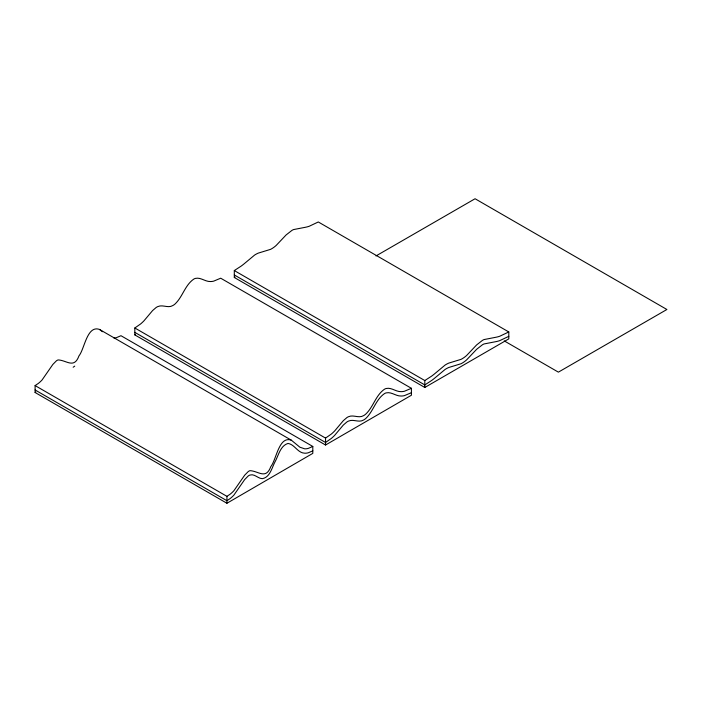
<?xml version="1.0" encoding="UTF-8"?>
<svg xmlns="http://www.w3.org/2000/svg" width="702" height="702" viewBox="0 0 702 702"><rect width="100%" height="100%" fill="white"/><g stroke="black" fill="none" stroke-linecap="round" stroke-linejoin="round"><path stroke-width="1.05" d="M74.745 366.119L73.157 367.234M35.1 385.582L38.162 383.546A23.578 13.619 -60 0 0 42.067 379.975L52.852 364.435L56.441 360.793A8.275 4.782 -60 0 1 58.117 359.924C66.576 360.187 74.105 369.164 78.975 355.861C84.6 348.991 86.995 324.956 99.5 329.431L291.33 440.18L299.868 447.2L304.633 448.806A22.543 13.013 -60 0 0 308.318 448.385L312.802 446.454L312.802 453.378L226.93 503.255L35.1 392.506L35.1 385.582L226.93 496.34L226.93 503.255M226.93 496.34L229.993 494.296A23.578 13.619 -60 0 0 233.898 490.724L244.682 475.184L248.271 471.542A8.275 4.782 -60 0 1 249.938 470.673C258.397 470.937 265.926 479.914 270.805 466.611C276.43 459.74 278.817 435.705 291.33 440.18M134.828 327.983L140.584 323.973A32.073 18.515 -60 0 0 144.007 320.779L152.58 310.582L156.169 307.485A12.557 7.248 -60 0 1 157.845 306.581C162.697 304.326 168.182 308.494 172.885 305.51A11.416 6.59 -60 0 0 175.009 304.027C182.687 296.858 184.916 285.196 193.77 279.106A9.635 5.563 -60 0 1 195.384 278.404C200.711 277.088 205.186 281.765 210.451 281.546A28.519 16.462 -60 0 0 213.689 281.142L220.7 278.203L411.416 388.311L411.416 395.235L325.544 445.015L134.828 334.907L134.828 327.983L325.544 438.092L325.544 445.015M325.544 438.092L331.3 434.082A32.073 18.515 -60 0 0 334.722 430.888L343.296 420.691L346.885 417.593A12.557 7.248 -60 0 1 348.561 416.69C353.413 414.434 358.897 418.603 363.61 415.619A11.416 6.59 -60 0 0 365.724 414.136C373.403 406.967 375.631 395.305 384.485 389.215A9.635 5.563 -60 0 1 386.1 388.513C391.426 387.197 395.902 391.874 401.167 391.655A28.519 16.462 -60 0 0 404.405 391.251L411.416 388.311M234.301 270.56L241.111 266.137A58.152 33.573 -60 0 0 244.252 263.706L254.607 255.072A26.106 15.075 -60 0 1 258.406 253.071L270.489 249.385A23.052 13.312 -60 0 0 276.184 245.437L286.109 234.951L291.944 230.388A19.463 11.241 -60 0 1 293.533 229.58L305.642 227.229A46.13 26.632 -60 0 0 309.257 226.246L318.296 221.972L508.801 331.958L508.801 338.882L424.807 387.469L234.301 277.483L234.301 270.56L424.807 380.545L424.807 387.469M424.807 380.545L431.616 376.132A58.152 33.573 -60 0 0 434.757 373.692L445.112 365.058A26.106 15.075 -60 0 1 448.911 363.057L460.995 359.371A23.052 13.312 -60 0 0 466.69 355.423L476.614 344.936L482.449 340.373A19.463 11.241 -60 0 1 484.038 339.566L496.147 337.214A46.13 26.632 -60 0 0 499.763 336.232L508.801 331.958M35.1 392.506L35.767 392.12M134.828 334.907L135.504 334.512M234.301 277.483L234.951 277.106M375.982 255.949L475.07 198.745L666.9 309.494L558.38 372.148L504.247 340.9M508.801 336.346L499.763 340.619A46.13 26.632 -60 0 1 496.147 341.602L484.038 343.954A19.463 11.241 -60 0 0 482.449 344.761L476.614 349.324L466.69 359.801A23.052 13.312 -60 0 1 460.995 363.75L448.911 367.444A26.106 15.075 -60 0 0 445.112 369.436L434.757 378.08A58.152 33.573 -60 0 1 431.616 380.51L424.807 384.933L234.301 274.947M411.416 392.699L404.405 395.638A28.519 16.462 -60 0 1 401.167 396.033C395.902 396.261 391.426 391.576 386.1 392.901A9.635 5.563 -60 0 0 384.485 393.603C375.631 399.684 373.403 411.354 365.724 418.524A11.416 6.59 -60 0 1 363.61 419.998C358.897 422.99 353.413 418.822 348.561 421.077A12.557 7.248 -60 0 0 346.885 421.981L343.296 425.079L334.722 435.275A32.073 18.515 -60 0 1 331.3 438.46L325.544 442.471L134.828 332.362M312.802 450.842L308.318 452.772A22.543 13.013 -60 0 1 304.633 453.194C297.587 452.904 294.717 444.419 288.022 443.436C280.335 445.717 278.492 455.458 275.061 461.749C271.858 467.681 270.094 477.307 262.329 478.676C257.897 478.58 254.572 473.525 249.938 475.061A8.275 4.782 -60 0 0 248.271 475.93L244.682 479.571L233.898 495.112A23.578 13.619 -60 0 1 229.993 498.674L226.93 500.719L35.1 389.97M312.802 446.454L120.972 335.705L116.488 337.636A22.543 13.013 -60 0 1 113.952 338.057M99.5 329.431L102.457 331.73"/></g></svg>
